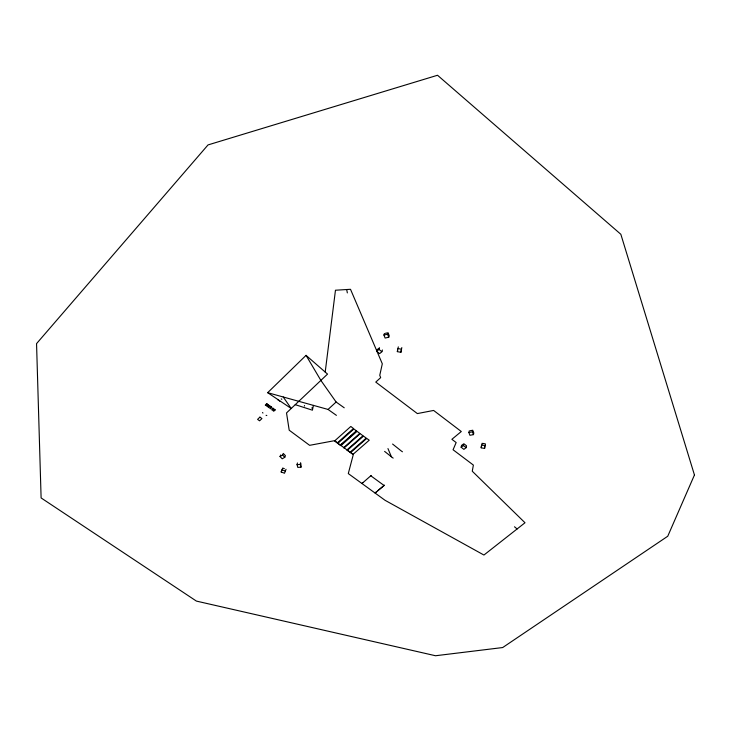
<?xml version="1.0" encoding="UTF-8"?>
<svg xmlns="http://www.w3.org/2000/svg" width="731" height="731" viewBox="0 0 731 731"><rect width="100%" height="100%" fill="white"/><g stroke="black" fill="none" stroke-linecap="round" stroke-linejoin="round"><path stroke-width="1.1" d="M481.318 446.02L481.199 447.792L484.571 448.469L484.69 446.687M484.571 448.469L485.494 443.909M481.199 447.792L482.113 443.233M325.204 372.07L335.465 290.225L350.505 289.293L382.304 363.8L379.764 375.323L380.687 377.616L375.761 382.094L417.355 413.582L433.62 410.447L461.298 431.518L451.895 439.313L456.153 442.547L453.074 449.766L473.377 465.08L472.272 471.221L525.004 522.756L483.931 555.039L385.082 500.315L348.285 473.578L353.311 454.545L334.414 440.702L309.624 445.325L289.193 430.193L286.525 412.924L327.534 374.098L306.051 355.357L267.665 392.675L291.221 408.483L283.226 396.997M397.618 349.939L397.344 351.62L400.871 352.324L401.136 350.642M400.871 352.324L401.822 347.572M397.344 351.62L398.304 346.869M469.22 430.906L468.882 432.514L469.923 435.283L473.478 434.625L473.807 433.008L473.112 431.162M313.425 405.385L312.42 410.182L295.251 404.672M473.478 434.625L472.436 431.847L472.774 430.239L470.106 430.742M466.159 447.655L466.552 445.837L463.801 443.717L463.399 445.526L461.133 447.244L463.883 449.364L466.159 447.655L463.399 445.526M461.133 447.244L461.544 445.426L463.052 444.284M297.453 462.951L297.033 464.642L297.8 467.401L300.998 467.164L300.898 463.628M304.398 406.061L304.544 405.513M300.998 467.164L300.24 464.404L300.642 462.705M311.881 408.236L312.027 407.688M356.564 430.998L353.914 428.96L337.795 443.37L340.445 445.307L356.609 430.842M343.625 447.683L359.789 433.373L357.039 431.336L340.893 445.663L341.459 443.717M378.749 348.321L377.269 349.61L376.712 351.346L379.645 353.64L381.874 351.702L382.432 349.975M376.712 351.346L378.932 349.409L379.499 347.682M388.737 337.247L389.239 335.748L388.051 332.733L387.549 334.231L388.737 337.247L385.118 338.042L383.921 335.017L384.433 333.519M281.81 470.188L281.188 471.988L284.514 473.24L286.031 469.302M281.188 471.988L282.705 468.05L284.368 468.672M284.77 457.295L285.446 455.696L283.272 453.421L282.595 455.02L280.028 456.537L282.203 458.812L284.77 457.295L282.595 455.02M280.028 456.537L280.713 454.947M362.896 482.506L361.964 483.52L371.165 475.452M384.387 485.119L375.113 493.069L376.081 492.091M267.665 392.675L328.055 409.442L336.123 402.023L344.228 407.797M340.317 445.216L356.436 430.906M344.073 447.984L360.219 433.711L362.996 435.767L346.823 450.004M377.689 490.784L384.14 485.53L370.946 475.89M266.824 415.546L266.075 415.318M385.338 333.318L387.147 332.925M383.921 335.017L387.549 334.231M468.882 432.514L472.436 431.847M297.033 464.642L300.24 464.404M482.963 443.406L484.644 443.744M481.994 445.015L485.375 445.682M398.029 348.541L401.557 349.254M262.941 413.079L262.557 412.485M282.093 469.85L285.419 471.102M278.109 399.967L277.524 399.546M279.863 401.237L279.279 400.807M281.819 399.318L281.243 398.898M328.055 409.442L336.415 415.363M266.486 403.914L267.107 404.371M267.957 404.974L268.579 405.431M269.364 405.997L269.986 406.445M271.027 407.194L271.649 407.642M272.91 408.556L273.531 409.004M274.353 409.607L274.975 410.054M378.932 349.409L381.874 351.702M384.607 451.402L391.414 456.802A20.468 10.883 54.7 0 0 393.168 458.109M392.584 444.046L399.729 449.729A17.964 9.137 52.4 0 0 402.443 451.785M514.496 526.786L517.1 528.97M336.123 402.023L320.872 380.403L306.051 355.357M387.951 448.578L391.414 456.802M346.713 289.531L347.335 292.903M353.036 454.353L350.569 452.626L366.752 438.445L369.228 440.199L353.036 454.353M350.048 452.261L347.307 450.342L363.471 436.115L366.231 438.07L350.048 452.261M337.302 442.913L334.67 440.903L350.825 426.456L353.466 428.503L337.302 442.913M694.45 474.995L667.75 536.234L502.681 647.547L435.53 655.744L196.411 601.092L41.11 497.939L36.55 343.625L208.024 144.921L437.531 75.256L620.847 234.295L694.45 474.995M266.76 403.658L265.289 405.093L265.91 405.541L267.382 404.106L266.76 403.658M268.222 404.718L266.751 406.153L267.372 406.6L268.844 405.166L268.222 404.718M269.629 405.732L268.158 407.167L268.78 407.615L270.251 406.18L269.629 405.732M259.916 417.127L257.595 419.384L259.596 420.818L261.926 418.561L259.916 417.127M271.292 406.939L269.821 408.364L270.443 408.812L271.914 407.386L271.292 406.939M273.175 408.3L271.704 409.725L272.325 410.173L273.796 408.748L273.175 408.3M274.618 409.351L273.147 410.776L273.769 411.224L275.24 409.799L274.618 409.351"/></g></svg>
